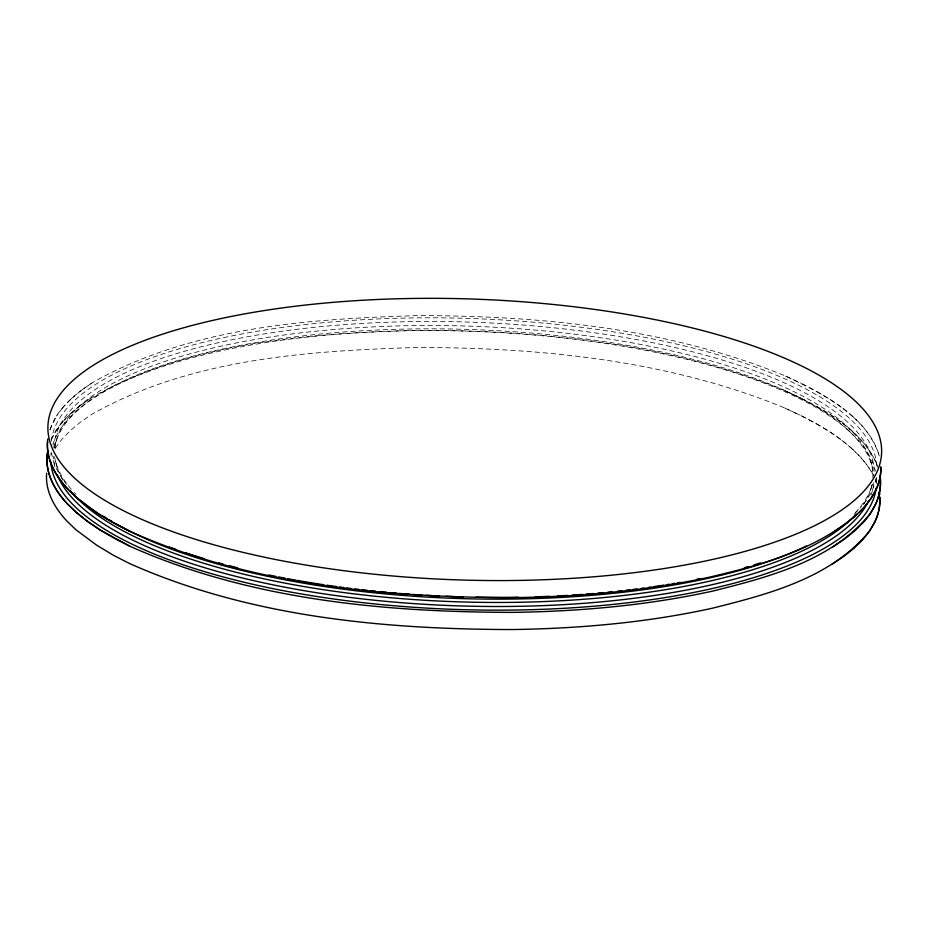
<?xml version="1.0" encoding="UTF-8"?>
<svg xmlns="http://www.w3.org/2000/svg" width="928" height="928" viewBox="0 0 928 928"><rect width="100%" height="100%" fill="white"/><g stroke="black" fill="none" stroke-linecap="round" stroke-linejoin="round"><path stroke-width="0.7" stroke-dasharray="4.64 3.48" d="M55.367 443.619L56.527 440M871.183 487.977L872.343 484.358A410.28 138.307 1.8 0 1 853.609 514.309M50.054 429.838C54.949 413.54 67.628 400.977 80.759 390.827M51.191 439.756C57.258 425.801 68.336 414.665 80.295 405.548M49.868 429.803L56.399 416.173M51.214 439.663L55.935 430.894M55.39 448.062L62.014 439.153L70.284 430.615L80.226 422.321L91.802 414.317C189.88 358.869 306.565 350.888 416.892 347.478C540.966 347.606 667.905 360.157 783.626 407.52C817.324 422.982 853.435 441.38 873.12 474.301M56.016 430.743L62.396 422.217M62.849 407.496L56.48 416.022M62.559 421.985L70.528 413.749M70.992 399.028L63.023 407.276M71.282 398.727L81.223 390.433L92.812 382.429C190.89 326.981 307.574 319.012 417.89 315.59C541.964 315.717 668.902 328.268 784.624 375.631C821.419 393.182 865.998 414.062 879.292 455.95M70.818 413.447L80.759 405.153L92.348 397.138C190.426 341.701 307.11 333.72 417.438 330.31C541.5 330.426 668.438 342.989 784.16 390.352C820.19 407.253 861.625 427.367 877.749 466.343M76.247 411.324L79.008 409.039M81.362 390.34L92.116 382.904M80.898 405.06L91.652 397.625M785.68 376.118L801.154 383.264M785.216 390.839L800.702 397.984M784.682 408.007L800.156 415.152M802.128 383.763L816.675 391.407M801.664 398.483L816.211 406.128M801.131 415.651L815.666 423.296M817.185 391.72L830.456 399.736M816.733 406.441L830.003 414.456M816.188 423.609L829.458 431.624M830.792 399.968L842.682 408.308M830.328 414.688L842.218 423.017M829.794 431.856L841.684 440.197M842.879 408.471L853.284 417.078M842.415 423.191L852.82 431.798M841.882 440.359L852.287 448.966M846.614 428.759L849.201 431.184M853.389 417.182C864.977 427.715 875.348 440.719 879.234 456.124M852.925 431.903C864.003 441.809 873.41 454.024 878.213 468.211M852.38 449.071C861.103 456.738 868.388 465.96 873.944 476.157M875.568 479.834L876.658 482.293M875.545 480.112L877.668 485.379M870.673 460.903L871.601 464.58M56.121 463.397L57.049 467.062M50.843 455.196A413.134 139.27 1.8 0 1 51.121 452.597M52.803 444.848A413.134 139.27 1.8 0 1 468.721 331.18A413.134 139.27 1.8 0 1 875.406 471.169M876.426 477.7A413.134 139.27 1.8 0 1 876.473 485.518M873.7 482.722A410.28 138.307 1.8 0 1 870.893 495.54M54.845 466.854A410.28 138.307 1.8 0 1 53.65 456.483M54.474 447.458A410.28 138.307 1.8 0 1 468.779 329.452A410.28 138.307 1.8 0 1 873.526 473.663M871.81 485.425A409.225 137.947 1.8 0 1 862.808 505.574M63.185 480.623A409.225 137.947 1.8 0 1 55.123 458.003M54.949 448.966A409.225 137.947 1.8 0 1 472.7 326.25A409.225 137.947 1.8 0 1 872.842 477.723M76.015 494.346A410.28 138.307 1.8 0 1 74.112 492.385M71.328 489.3A410.28 138.307 1.8 0 1 54.195 454.314M53.894 447.83A410.28 138.307 1.8 0 1 470.925 322.155A410.28 138.307 1.8 0 1 873.932 475.368M876.171 477.966A413.134 139.27 1.8 0 1 859.989 508.231M857.344 511.061A413.134 139.27 1.8 0 1 853.516 514.796M66.781 484.567A413.134 139.27 1.8 0 1 64.125 481.191M62.501 478.941A413.134 139.27 1.8 0 1 51.585 452.876M51.365 441.148A413.134 139.27 1.8 0 1 467.19 318.374A413.134 139.27 1.8 0 1 876.925 466.262"/><path stroke-width="1.39" d="M47.641 441.368C46.075 459.441 55.831 476.4 67.86 489.137L77.036 497.953L97.95 513.52L114.608 523.485L130.21 531.477C248.982 584.547 381.605 597.214 510.388 597.667C577.03 596.901 643.835 591.206 709.073 577.251C761.378 565.013 815.944 550.107 857.321 514.089M46.644 473.257C45.031 491.364 54.88 508.219 66.862 521.026L76.038 529.842L96.953 545.397L113.61 555.373L129.212 563.354C248.866 616.795 382.498 629.312 512.21 629.544C579.466 628.569 646.874 622.63 712.634 608.153C769.068 594.001 831.012 577.97 869.501 531.106M47.85 451.159C43.894 470.728 54.253 490.042 67.396 503.846L76.572 512.674L87.51 521.408L100.05 529.934L129.746 546.186C249.4 599.627 383.044 612.144 512.755 612.376C580.012 611.401 647.408 605.462 713.18 590.985C769.614 576.833 831.546 560.802 870.035 513.926M47.792 438.886C44.996 457.782 55.135 475.728 67.767 489.044M47.757 451.17C43.651 470.786 54.114 489.914 67.303 503.753M859.374 512.059C871.38 500.54 881.368 484.799 880.916 467.631M863.307 522.441C874.64 509.808 882.888 492.93 880.069 475.577M862.773 539.609C872.912 527.974 881.322 512.998 879.779 497.06M875.812 490.112C879.292 482.896 881.136 474.695 880.707 466.668M875.348 504.832C879.535 496.41 880.904 486.771 880.173 477.444M874.814 522C878.514 514.379 880.254 505.702 879.686 497.246M875.73 490.251L870.661 499.009M875.266 504.971L870.197 513.729M874.733 522.139L869.664 530.897M870.499 499.218L863.771 507.72M863.481 508.01L855.268 516.119M863.028 522.719L854.804 530.839M862.483 539.887L854.27 548.007M854.711 516.583L845.037 524.332M854.247 531.303L844.584 539.052M853.714 548.471L844.039 556.22M844.213 524.912L833.205 532.266M843.749 539.632L832.741 546.975M843.204 556.8L832.196 564.143M129.966 531.35L115.35 523.868M129.514 546.07L114.886 538.576M114.446 523.392L101.013 515.504M113.982 538.101L100.549 530.224M100.514 515.214L88.288 506.908M100.05 529.934L87.824 521.629M87.974 506.688L77.221 498.104M87.51 521.408L76.757 512.824M77.036 497.953L67.86 489.137M76.572 512.674L67.396 503.846M879.071 491.968L879.628 494.612L879.524 492.756M876.194 488.116A413.134 139.27 1.8 0 1 458.594 609.534A413.134 139.27 1.8 0 1 50.785 461.703M868.782 500.61A410.28 138.307 1.8 0 1 458.71 605.88A410.28 138.307 1.8 0 1 57.246 474.649M856.045 514.124A409.225 137.947 1.8 0 1 461.471 601.924A409.225 137.947 1.8 0 1 70.331 490.692M806.409 545.977A410.28 138.307 1.8 0 1 114.538 522.998M112.01 521.513A410.28 138.307 1.8 0 1 109.527 520.028M105.908 517.778A410.28 138.307 1.8 0 1 103.553 516.27M760.635 562.832A413.134 139.27 1.8 0 1 753.838 564.955M748.281 566.602A413.134 139.27 1.8 0 1 744.337 567.739M699.863 578.562A413.134 139.27 1.8 0 1 697.079 579.13M680.328 582.332A413.134 139.27 1.8 0 1 677.614 582.807M674.888 583.283A413.134 139.27 1.8 0 1 672.139 583.758M669.39 584.211A413.134 139.27 1.8 0 1 666.629 584.675M663.845 585.116A413.134 139.27 1.8 0 1 654.043 586.612M651.212 587.03A413.134 139.27 1.8 0 1 648.37 587.424M644.09 588.016A413.134 139.27 1.8 0 1 641.213 588.398M636.898 588.967A413.134 139.27 1.8 0 1 632.803 589.477M630.054 589.814A413.134 139.27 1.8 0 1 625.924 590.301M621.76 590.776A413.134 139.27 1.8 0 1 617.596 591.229M612.004 591.809A413.134 139.27 1.8 0 1 607.794 592.238M603.56 592.632A413.134 139.27 1.8 0 1 597.887 593.154M593.618 593.514A413.134 139.27 1.8 0 1 586.473 594.094M582.39 594.396A413.134 139.27 1.8 0 1 572.808 595.057M567.31 595.393A413.134 139.27 1.8 0 1 557.647 595.927M549.306 596.31A413.134 139.27 1.8 0 1 535.34 596.832M518.474 597.238A413.134 139.27 1.8 0 1 475.96 597.214M463.153 596.913A413.134 139.27 1.8 0 1 446.09 596.31M438.99 595.985A413.134 139.27 1.8 0 1 426.219 595.3M421.973 595.045A413.134 139.27 1.8 0 1 413.494 594.488M409.26 594.187A413.134 139.27 1.8 0 1 399.411 593.421M396.604 593.189A413.134 139.27 1.8 0 1 389.598 592.586M386.79 592.331A413.134 139.27 1.8 0 1 379.819 591.67M375.643 591.252A413.134 139.27 1.8 0 1 370.098 590.672M367.326 590.37A413.134 139.27 1.8 0 1 361.804 589.756M359.055 589.442A413.134 139.27 1.8 0 1 354.925 588.944M350.819 588.445A413.134 139.27 1.8 0 1 346.724 587.934M343.847 587.563A413.134 139.27 1.8 0 1 339.544 586.995M336.69 586.6A413.134 139.27 1.8 0 1 326.726 585.185M323.895 584.768A413.134 139.27 1.8 0 1 297.424 580.452M296.044 580.209A413.134 139.27 1.8 0 1 287.854 578.712M285.151 578.202A413.134 139.27 1.8 0 1 278.412 576.903M275.732 576.369A413.134 139.27 1.8 0 1 273.064 575.824M271.73 575.557A413.134 139.27 1.8 0 1 268.923 574.966M237.51 567.797A413.134 139.27 1.8 0 1 229.587 565.778M222.929 564.004A413.134 139.27 1.8 0 1 218.834 562.89M204.137 558.644A413.134 139.27 1.8 0 1 185.032 552.554M175.868 549.376A413.134 139.27 1.8 0 1 169.476 547.056M251.616 554.387A417.043 140.58 1.8 0 0 881.6 452.91A417.043 140.58 1.8 0 0 261.093 311.066A417.043 140.58 1.8 0 0 251.616 554.387"/></g></svg>
